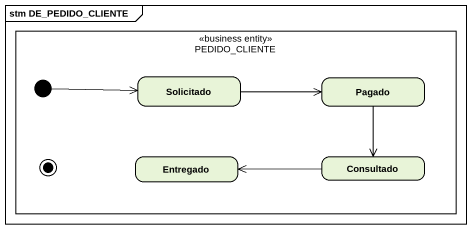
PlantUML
@startuml
mainframe stm DE_PEDIDO_CLIENTE
hide empty description
state PEDIDO_CLIENTE <<business entity>> {
  state Solicitado
  state Pagado
  state final1 <<end>>
  state Entregado
  state Consultado
  [*] -right-> Solicitado
}
Solicitado -right-> Pagado
Pagado --> Consultado
Consultado -left-> Entregado
@enduml
